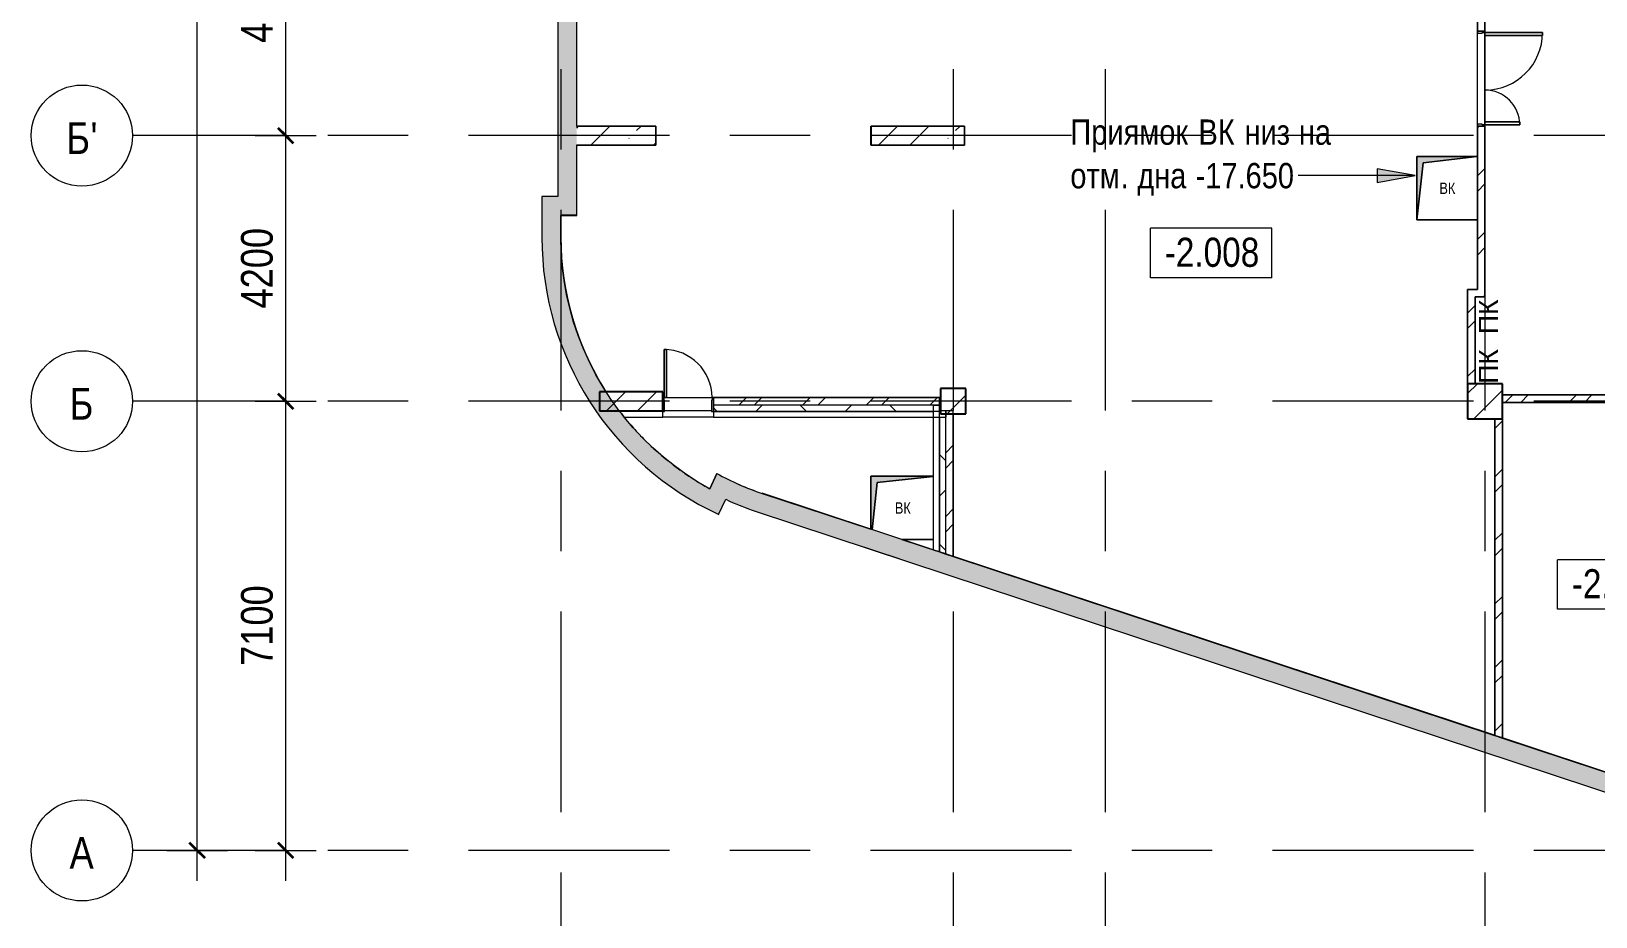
# Model space of a CAD drawing. Header units: millimetres. Extents: x 48966 to 155647, y -43515 to 30475.
# Drawn here: x 48966 to 73681, y -32432 to -18433 of the extents above; entities that cross this region are included whole.
import ezdxf

# ---------------------------------------------------------------- set-up
doc = ezdxf.new("R2010")
doc.units = ezdxf.units.MM
doc.linetypes.add('Осевые', pattern=[6350, 1270, -952.5, 3175, -952.5])
for name, color, linetype, lineweight in [('Двери', 7, 'Continuous', 9), ('Каркас_Импост', 7, 'Continuous', 9), ('Колонны', 7, 'Continuous', 9), ('Колонны-1', 7, 'Continuous', 25), ('Марки помещений', 7, 'Continuous', 9), ('Обобщенные модели', 7, 'Continuous', 9), ('Общие ребра', 7, 'Continuous', 9), ('Оси', 7, 'Continuous', 9), ('Оси-1', 7, 'Continuous', 18), ('Оси-2', 7, 'Осевые', 9), ('Панель', 7, 'Continuous', 9), ('Перекрытия', 7, 'Continuous', 9), ('Размеры', 7, 'Continuous', 9), ('Размеры-200', 7, 'Continuous', 9), ('Стены', 7, 'Continuous', 9), ('Стены-1', 7, 'Continuous', 18), ('Текстовые примечания', 7, 'Continuous', 9), ('Типовые аннотации', 7, 'Continuous', 9), ('Фундамент несущей конструкции', 7, 'Continuous', 9), ('Штриховка разреза-2', 7, 'Continuous', 9), ('Элементы узлов', 7, 'Continuous', 9), ('Элементы узлов-1', 7, 'Continuous', 5)]:
    doc.layers.add(name, color=color, linetype=linetype, lineweight=lineweight)
doc.layers.add('Обобщенные модели-1', color=7, linetype='Continuous', lineweight=9, true_color=0xffbc79)
doc.styles.add('Arial', font='Arial.ttf', dxfattribs={"width": 0.8, "height": 180})
doc.styles.add('Arial Narrow', font='Arial Narrow.ttf', dxfattribs={"height": 500})
doc.styles.add('Arial Narrow_1', font='Arial Narrow.ttf', dxfattribs={"height": 400})
doc.styles.add('Arial Narrow_2', font='Arial Narrow.ttf', dxfattribs={"height": 460})
doc.styles.add('Arial_2', font='Arial.ttf', dxfattribs={"height": 300})
doc.dimstyles.new('Диагональ_-_2_5_мм_Arial_narrow', dxfattribs={"dimscale": 304.8, "dimtxt": 511.715487, "dimasz": 0.787402, "dimexe": 1.574803, "dimexo": 0.0625, "dimgap": 0.19685, "dimtad": 1, "dimdec": 0, "dimzin": 0, "dimdsep": 46, "dimtxsty": 'Arial Narrow', "dimblk1": 'OBLIQUE', "dimblk2": 'OBLIQUE', "dimsah": 1, "dimcen": 0.09, "dimdle": 1.574803, "dimazin": 0, "dimtfac": 1, "dimtdec": 4, "dimtix": 1, "dimtmove": 0, "dimatfit": 3, "dimfxl": 1.574803, "dimfxlon": 1, "dimtvp": 1, "dimtolj": 1, "dimtzin": 0, "dimarcsym": 2})
doc.dimstyles.new('Диагональ_-_2_5_мм_Arial_narrow_1', dxfattribs={"dimscale": 304.8, "dimtxt": 511.715487, "dimasz": 0.787402, "dimexe": 1.574803, "dimexo": 0.0625, "dimgap": 0.19685, "dimtad": 1, "dimdec": 0, "dimzin": 0, "dimdsep": 46, "dimtxsty": 'Arial Narrow', "dimblk1": 'OBLIQUE', "dimblk2": 'OBLIQUE', "dimsah": 1, "dimcen": 0.09, "dimdle": 1.574803, "dimazin": 0, "dimtfac": 1, "dimtdec": 4, "dimtix": 1, "dimtmove": 1, "dimatfit": 3, "dimfxl": 1.574803, "dimfxlon": 1, "dimtvp": 1, "dimtolj": 1, "dimtzin": 0, "dimarcsym": 2})
pattern_1 = [(45, (0, 0), (-493.914, 493.914), []), (45, (493.9, 0), (-493.914, 493.914), [873.125, -174.625, 6.706, -167.919])]
pattern_2 = [(45, (0, 0), (-502.8943, 502.8943), []), (45, (0, 762), (-502.8943, 502.8943), [])]
pattern_3 = [(45, (0, 0), (-707.107, 707.107), []), (135, (0, 0), (-707.107, -707.107), [])]

# ---------------------------------------------------------------- blocks, each defined once
blk = doc.blocks.new('Фундаментная плита - Фундаментная плита-408415-План -2-го этажа на отм_ -16_650')
at = {"layer": 'Фундамент несущей конструкции'}
for p, q in [((70857, -20413), (71807, -20413)), ((70857, -21413), (70857, -20413)), ((70857, -20413), (71807, -20413)), ((70857, -21413), (70857, -20413)), ((61932, -26524), (62669, -26768))]:
    blk.add_line(p, q, dxfattribs=at)
blk = doc.blocks.new('Колона монолитная - Колона монолитная-460460-План -2-го этажа на отм_ -16_650')
at = {"layer": 'Колонны'}
h = blk.add_hatch(dxfattribs=at)
h.set_pattern_fill('FP_1', color=256, style=0, pattern_type=2)
h.set_pattern_definition(pattern_1)
h.paths.add_polyline_path([(63332, -24483), (63732, -24483), (63732, -24083), (63332, -24083)], flags=0)
at = {"layer": 'Колонны-1'}
for p, q in [((63732, -24083), (63332, -24083)), ((63332, -24083), (63332, -24483)), ((63732, -24483), (63732, -24083)), ((63332, -24483), (63732, -24483))]:
    blk.add_line(p, q, dxfattribs=at)
blk = doc.blocks.new('Колона монолитная1 - Колона монолитная-460472-План -2-го этажа на отм_ -16_650')
at = {"layer": 'Колонны'}
h = blk.add_hatch(dxfattribs=at)
h.set_pattern_fill('FP_1', color=256, style=0, pattern_type=2)
h.set_pattern_definition(pattern_1)
h.paths.add_polyline_path([(72207, -24558), (72207, -24008), (71657, -24008), (71657, -24558)], flags=0)
at = {"layer": 'Колонны-1'}
for p, q in [((72207, -24008), (71657, -24008)), ((71657, -24008), (71657, -24558)), ((72207, -24558), (72207, -24008)), ((71657, -24558), (72207, -24558))]:
    blk.add_line(p, q, dxfattribs=at)
blk = doc.blocks.new('Колона монолитная37 - Колона монолитная-460918-План -2-го этажа на отм_ -16_650')
at = {"layer": 'Колонны'}
h = blk.add_hatch(dxfattribs=at)
h.set_pattern_fill('FP_1', color=256, style=0, pattern_type=2)
h.set_pattern_definition(pattern_1)
h.paths.add_polyline_path([(58942, -24433), (58942, -24133), (57942, -24133), (57942, -24433), (58343, -24433)], flags=0)
at = {"layer": 'Колонны-1'}
for p, q in [((58942, -24133), (57942, -24133)), ((57942, -24133), (57942, -24433)), ((58942, -24433), (58942, -24133)), ((57942, -24433), (58942, -24433))]:
    blk.add_line(p, q, dxfattribs=at)
blk = doc.blocks.new('Стена монолитная - Стена монолитная-463893-План -2-го этажа на отм_ -16_650')
at = {"layer": 'Штриховка разреза-2'}
h = blk.add_hatch(dxfattribs=at)
h.set_pattern_fill('FP_1', color=256, style=0, pattern_type=2)
h.set_pattern_definition(pattern_1)
h.paths.add_polyline_path([(150600, -31683), (149464, -28563), (149198, -28563), (139688, -2433), (139941, -2341), (136417, 7342), (136164, 7250), (133890, 13496), (133761, 13880), (133620, 14260), (133469, 14636), (133308, 15008), (133136, 15375), (132955, 15737), (132763, 16094), (132561, 16445), (132349, 16791), (132128, 17130), (131898, 17463), (131658, 17790), (131409, 18109), (131152, 18422), (131331, 18601), (131027, 18974), (130714, 19339), (130392, 19695), (130060, 20042), (129718, 20381), (129368, 20710), (129010, 21030), (128643, 21341), (128268, 21641), (127872, 21941), (127495, 22212), (127097, 22482), (126692, 22741), (126280, 22989), (125863, 23226), (125438, 23452), (125009, 23667), (124573, 23871), (124132, 24062), (123687, 24242), (120934, 25332), (120559, 25419), (120508, 25147), (120076, 25222), (119643, 25287), (119208, 25342), (118772, 25387), (118335, 25422), (117898, 25447), (117460, 25462), (117022, 25467), (109837, 25467), (109837, 25717), (100342, 25717), (100342, 25467), (61832, 25467), (61593, 25461), (61356, 25442), (61120, 25411), (60883, 25367), (60654, 25312), (60426, 25244), (60201, 25165), (59981, 25074), (59766, 24971), (59557, 24858), (59354, 24733), (59157, 24598), (58968, 24453), (58787, 24298), (58614, 24134), (58450, 23962), (58296, 23781), (58151, 23592), (58016, 23395), (57891, 23192), (57778, 22983), (57675, 22768), (57584, 22548), (57497, 22297), (57437, 22095), (57381, 21863), (57338, 21629), (57307, 21393), (57288, 21155), (57282, 20917), (57282, 20357), (57032, 20357), (57032, 15267), (57282, 15267), (57282, 13317), (57132, 13317), (57132, 5867), (57032, 5867), (57032, 2617), (57242, 2617), (57242, -43), (57032, -43), (57032, -2533), (57282, -2533), (57282, -21043), (57032, -21043), (57032, -21693), (57038, -21931), (57055, -22169), (57085, -22406), (57126, -22641), (57178, -22873), (57242, -23103), (57317, -23329), (57404, -23551), (57501, -23769), (57608, -23982), (57727, -24189), (57855, -24390), (57993, -24584), (58140, -24772), (58297, -24952), (58462, -25124), (58635, -25287), (58817, -25442), (59005, -25588), (59201, -25724), (59403, -25850), (59612, -25967), (59825, -26073), (59937, -25832), (60094, -25902), (60254, -25966), (60439, -26030), (74496, -30679), (74908, -30809), (75323, -30927), (75742, -31032), (76163, -31126), (76587, -31207), (77013, -31276), (77441, -31333), (77870, -31377), (77877, -31303), (78352, -31335), (78347, -31413), (78661, -31429), (78953, -31435), (79257, -31433), (91782, -31433), (91782, -31683), (108582, -31683), (108582, -31433), (142682, -31433), (142682, -31583), (144482, -31583), (144482, -31683)], flags=0)
h.paths.add_polyline_path([(150172, -31383), (143082, -31383), (143082, -31133), (108282, -31133), (108282, -31383), (92082, -31383), (92082, -31133), (79253, -31133), (78960, -31135), (78666, -31129), (78671, -31055), (77604, -30984), (77598, -31049), (77256, -31007), (76915, -30958), (76572, -30900), (76170, -30821), (75771, -30731), (75374, -30630), (74981, -30518), (74591, -30395), (60511, -25738), (60327, -25672), (60146, -25598), (59969, -25514), (59797, -25423), (59684, -25665), (59492, -25554), (59306, -25433), (59126, -25304), (58953, -25165), (58786, -25019), (58627, -24864), (58476, -24702), (58293, -24483), (58254, -24433), (58122, -24249), (57999, -24059), (57885, -23863), (57782, -23662), (57689, -23456), (57606, -23245), (57534, -23031), (57472, -22813), (57422, -22592), (57382, -22369), (57354, -22145), (57337, -21919), (57332, -21612), (57332, -21343), (57582, -21343), (57582, -2233), (57332, -2233), (57332, -343), (57542, -343), (57542, 2917), (57332, 2917), (57332, 13017), (57582, 13017), (57582, 15567), (57332, 15567), (57332, 20057), (57582, 20057), (57582, 20917), (57588, 21147), (57607, 21377), (57638, 21605), (57681, 21831), (57737, 22054), (57804, 22274), (57883, 22490), (57974, 22702), (58077, 22908), (58190, 23108), (58314, 23302), (58448, 23489), (58592, 23669), (58746, 23840), (58909, 24003), (59080, 24156), (59260, 24301), (59447, 24435), (59641, 24559), (59841, 24672), (60047, 24774), (60259, 24865), (60475, 24945), (60695, 25012), (60918, 25068), (61144, 25111), (61372, 25142), (61602, 25161), (61832, 25167), (100642, 25167), (100642, 25417), (109537, 25417), (109537, 25167), (117027, 25167), (117429, 25163), (117830, 25150), (118231, 25129), (118752, 25089), (118852, 25079), (119297, 25030), (119468, 25010), (119776, 24967), (120083, 24920), (120472, 24852), (123521, 23985), (123942, 23816), (124376, 23630), (124772, 23448), (125179, 23248), (125581, 23038), (125978, 22818), (126369, 22587), (126754, 22347), (127133, 22097), (127505, 21837), (127870, 21568), (128229, 21290), (128580, 21003), (128955, 20679), (129260, 20402), (129589, 20089), (129967, 19707), (130024, 19647), (130334, 19313), (130636, 18972), (130928, 18623), (130720, 18462), (131013, 18079), (131297, 17688), (131570, 17291), (131835, 16887), (132089, 16477), (132333, 16061), (132572, 15629), (132791, 15211), (133005, 14778), (133208, 14341), (133400, 13898), (133581, 13451), (133752, 12999), (135984, 6866), (136237, 6958), (139557, -2162), (139351, -2237), (145045, -17883), (145067, -17883), (145067, -17943), (149042, -28863), (149254, -28863), (150061, -31080)], flags=0)
at = {"layer": 'Стены'}
for p, q in [((63312, -26664), (63212, -26631)), ((63412, -26697), (63312, -26664)), ((63532, -26737), (63412, -26697)), ((72207, -29606), (72087, -29567))]:
    blk.add_line(p, q, dxfattribs=at)
at = {"layer": 'Стены', "flags": 128}
blk.add_lwpolyline([(58332, -24533), (58293, -24483), (58254, -24433)], dxfattribs=at)
at = {"layer": 'Стены-1'}
for p, q in [((57582, -19933), (57582, -2233)), ((57282, -2533), (57282, -21043)), ((57582, -21343), (57582, -20233)), ((57282, -21043), (57032, -21043)), ((57032, -21043), (57032, -21693)), ((57332, -21693), (57332, -21343)), ((57332, -21343), (57582, -21343)), ((59797, -25423), (59684, -25665)), ((59825, -26073), (59937, -25832)), ((63212, -26631), (60511, -25738)), ((60417, -26023), (74496, -30679)), ((72087, -29567), (63532, -26737)), ((74591, -30395), (72207, -29606))]:
    blk.add_line(p, q, dxfattribs=at)
at = {"layer": 'Стены-1', "flags": 128}
for points in [[(58254, -24433), (58122, -24249), (57999, -24059), (57885, -23863), (57782, -23662), (57689, -23456), (57606, -23245), (57534, -23031), (57472, -22813), (57422, -22592), (57382, -22369), (57354, -22145), (57337, -21919), (57332, -21693)], [(59684, -25665), (59492, -25554), (59306, -25433), (59126, -25304), (58953, -25165), (58786, -25019), (58627, -24864), (58476, -24702), (58332, -24533)]]:
    blk.add_lwpolyline(points, dxfattribs=at)
at = {"layer": 'Стены-1'}
for centre, radius, start, end in [((61862, -21693), 4830, 180, 245.0627), ((61785, -21886), 4058, 240.6568, 251.6993), ((61785, -21886), 4358, 244.9086, 251.6993)]:
    blk.add_arc(centre, radius, start, end, dxfattribs=at)
blk = doc.blocks.new('Стена внутренняя - Стена внутренняя-464039-План -2-го этажа на отм_ -16_650')
at = {"layer": 'Штриховка разреза-2'}
h = blk.add_hatch(dxfattribs=at)
h.set_pattern_fill('FP_1', color=256, style=0, pattern_type=2)
h.set_pattern_definition(pattern_1)
h.paths.add_polyline_path([(58832, -20233), (58832, -19933), (57582, -19933), (57582, -20233)], flags=0)
at = {"layer": 'Стены-1'}
for p, q in [((58832, -19933), (57582, -19933)), ((58832, -20233), (58832, -19933)), ((57582, -20233), (58832, -20233))]:
    blk.add_line(p, q, dxfattribs=at)
blk = doc.blocks.new('Стена внутренняя2 - Стена внутренняя-466366-План -2-го этажа на отм_ -16_650')
at = {"layer": 'Штриховка разреза-2'}
h = blk.add_hatch(dxfattribs=at)
h.set_pattern_fill('FP_25', color=256, style=0, pattern_type=2)
h.set_pattern_definition([(45, (-1875, 0), (-493.914, 493.914), []), (45, (-1381.1, 0), (-493.914, 493.914), [873.125, -174.625, 6.706, -167.919])])
h.paths.add_polyline_path([(61832, -20233), (61832, -19933), (60357, -19933), (60357, -20233)], flags=0)
at = {"layer": 'Стены-1'}
for p, q in [((61832, -19933), (60357, -19933)), ((60357, -19933), (60357, -20233)), ((61832, -20233), (61832, -19933)), ((60357, -20233), (61832, -20233))]:
    blk.add_line(p, q, dxfattribs=at)
blk = doc.blocks.new('Дверь - Полуторная_001 - ДВ3_20-15-6256084-План -2-го этажа на отм_ -16_650')
at = {"layer": 'Двери'}
for p, q in [((-684, 969), (-729, 969)), ((-729, 969), (-729, 60)), ((-684, 60), (-684, 969)), ((684, 60), (684, 609)), ((684, 609), (729, 609)), ((729, 609), (729, 60)), ((-729, 60), (-684, 60)), ((729, 60), (684, 60))]:
    blk.add_line(p, q, dxfattribs=at)
for centre, radius, start, end in [((-729, 60), 909, 360, 90), ((729, 60), 549, 90, 180)]:
    blk.add_arc(centre, radius, start, end, dxfattribs=at)
at = {"layer": 'Каркас_Импост'}
for p, q in [((-730, 60), (-750, 60)), ((-750, 60), (-750, -60)), ((-730, 15), (-730, 60)), ((-720, 15), (-730, 15)), ((-720, -60), (-720, 15)), ((730, 15), (720, 15)), ((720, 15), (720, -60)), ((750, 60), (730, 60)), ((730, 60), (730, 15)), ((750, -60), (750, 60)), ((-750, -60), (-720, -60)), ((720, -60), (750, -60))]:
    blk.add_line(p, q, dxfattribs=at)
at = {"layer": 'Панель'}
for p, q in [((-729, 969), (-684, 969)), ((-729, 60), (-729, 969)), ((-684, 969), (-684, 60)), ((684, 609), (684, 60)), ((729, 609), (684, 609)), ((729, 60), (729, 609)), ((-684, 60), (-729, 60)), ((684, 60), (729, 60))]:
    blk.add_line(p, q, dxfattribs=at)
blk = doc.blocks.new('Дверь - Однопольная - ДВ2_20х8-6240665-План -2-го этажа на отм_ -16_650')
at = {"layer": 'Двери'}
for p, q in [((-339, 868), (-379, 868)), ((-379, 868), (-379, 110)), ((-339, 110), (-339, 868)), ((-379, 110), (-339, 110))]:
    blk.add_line(p, q, dxfattribs=at)
blk.add_arc((-379, 110), 758, 360, 90, dxfattribs=at)
at = {"layer": 'Каркас_Импост'}
for p, q in [((-380, 110), (-400, 110)), ((-400, 110), (-400, -110)), ((-380, 70), (-380, 110)), ((-370, 70), (-380, 70)), ((-370, -110), (-370, 70)), ((380, 70), (370, 70)), ((370, 70), (370, -110)), ((400, 110), (380, 110)), ((380, 110), (380, 70)), ((400, -110), (400, 110)), ((-400, -110), (-370, -110)), ((370, -110), (400, -110))]:
    blk.add_line(p, q, dxfattribs=at)
at = {"layer": 'Панель'}
for p, q in [((-379, 868), (-339, 868)), ((-379, 110), (-379, 868)), ((-339, 868), (-339, 110)), ((-339, 110), (-379, 110))]:
    blk.add_line(p, q, dxfattribs=at)
blk = doc.blocks.new('170_ОтверстиеПрямоугольноеВертикальное - 170_ОтверстиеПрямоугольноеВертикальное-5689106-План -2-го этажа на отм_ -16_650')
at = {"layer": 'Обобщенные модели'}
for p, q in [((-500, -339), (-500, 500)), ((-500, 500), (480, 500)), ((480, -500), (-14, -500))]:
    blk.add_line(p, q, dxfattribs=at)
blk = doc.blocks.new('170_ОтверстиеПрямоугольноеВертикальное - 170_ОтверстиеПрямоугольноеВертикальное-5689114-План -2-го этажа на отм_ -16_650')
at = {"layer": 'Обобщенные модели'}
for p, q in [((-478, -501), (-478, 501)), ((-478, 501), (473, 501)), ((478, 501), (478, -501)), ((473, -501), (-478, -501))]:
    blk.add_line(p, q, dxfattribs=at)
blk = doc.blocks.new('Фундаментная плита1 - Фундаментная плита-5964020-План -2-го этажа на отм_ -16_650')
at = {"layer": 'Фундамент несущей конструкции'}
for p, q in [((70857, -20413), (71807, -20413)), ((70857, -21413), (70857, -20413)), ((70857, -20413), (71807, -20413)), ((70857, -21413), (70857, -20413)), ((61932, -26524), (62669, -26768))]:
    blk.add_line(p, q, dxfattribs=at)
blk = doc.blocks.new('Ось сетки - По умолчанию 2-349628-План -2-го этажа на отм_ -16_650')
at = {"layer": 'Оси-1'}
blk.add_circle((0, 0), 4, dxfattribs=at)
blk = doc.blocks.new('DIMBLOCK17-План -2-го этажа на отм_ -16_650')
at = {"layer": 'Размеры-200', "lineweight": 35, "transparency": 16777216}
for points in [[(51585, 25417), (51465, 25537), (51705, 25297)], [(51585, -31383), (51465, -31263), (51705, -31503)]]:
    blk.add_hatch(color=256, dxfattribs=at).paths.add_polyline_path(points, flags=0)
at = {"layer": 'Размеры-200', "transparency": 16777216}
for p, q in [((51585, -31863), (51585, 25897)), ((51105, 25417), (52065, 25417)), ((51585, 25417), (51105, 25417)), ((51585, -1483), (51585, -3467)), ((51585, -3467), (51585, -2983)), ((51105, -31383), (52065, -31383)), ((51585, -31383), (51105, -31383))]:
    blk.add_line(p, q, dxfattribs=at)
at = {"layer": 'Размеры-200', "lineweight": 35, "transparency": 16777216}
for p, q in [((51585, 25417), (51465, 25537)), ((51465, 25537), (51705, 25297)), ((51705, 25297), (51585, 25417)), ((51585, -31383), (51465, -31263)), ((51465, -31263), (51705, -31503)), ((51705, -31503), (51585, -31383))]:
    blk.add_line(p, q, dxfattribs=at)
at = {"layer": 'Размеры-200', "color": 0, "transparency": 16777216, "insert": (50879, -3067), "char_height": 500, "width": 1900.66, "attachment_point": 1, "rotation": 90, "line_spacing_factor": 0.974696, "style": 'Arial Narrow'}
blk.add_mtext('56800', dxfattribs=at)
blk = doc.blocks.new('_Oblique')
at = {"color": 0, "linetype": 'ByBlock', "lineweight": -2}
blk.add_line((-0.5, -0.5), (0.5, 0.5), dxfattribs=at)
blk = doc.blocks.new('DIMBLOCK18-План -2-го этажа на отм_ -16_650')
at = {"layer": 'Размеры-200', "lineweight": 35, "transparency": 16777216}
for points in [[(52985, -24283), (52865, -24163), (53105, -24403)], [(52985, -31383), (52865, -31263), (53105, -31503)]]:
    blk.add_hatch(color=256, dxfattribs=at).paths.add_polyline_path(points, flags=0)
for p, q in [((52985, -24283), (52865, -24163)), ((52865, -24163), (53105, -24403)), ((53105, -24403), (52985, -24283)), ((52985, -31383), (52865, -31263)), ((52865, -31263), (53105, -31503)), ((53105, -31503), (52985, -31383))]:
    blk.add_line(p, q, dxfattribs=at)
at = {"layer": 'Размеры-200', "transparency": 16777216}
for p, q in [((52505, -24283), (53465, -24283)), ((52985, -24283), (52505, -24283)), ((52985, -31863), (52985, -24283)), ((52505, -31383), (53465, -31383)), ((52985, -31383), (52505, -31383))]:
    blk.add_line(p, q, dxfattribs=at)
at = {"layer": 'Размеры-200', "color": 0, "transparency": 16777216, "insert": (52279, -28466), "char_height": 500, "width": 1520.53, "attachment_point": 1, "rotation": 90, "line_spacing_factor": 0.974696, "style": 'Arial Narrow'}
blk.add_mtext('7100', dxfattribs=at)
blk = doc.blocks.new('DIMBLOCK19-План -2-го этажа на отм_ -16_650')
at = {"layer": 'Размеры-200', "lineweight": 35, "transparency": 16777216}
for points in [[(52985, -20083), (52865, -19963), (53105, -20203)], [(52985, -24283), (52865, -24163), (53105, -24403)]]:
    blk.add_hatch(color=256, dxfattribs=at).paths.add_polyline_path(points, flags=0)
for p, q in [((52985, -20083), (52865, -19963)), ((52865, -19963), (53105, -20203)), ((53105, -20203), (52985, -20083)), ((52985, -24283), (52865, -24163)), ((52865, -24163), (53105, -24403)), ((53105, -24403), (52985, -24283))]:
    blk.add_line(p, q, dxfattribs=at)
at = {"layer": 'Размеры-200', "transparency": 16777216}
for p, q in [((52505, -20083), (53465, -20083)), ((52985, -20083), (52505, -20083)), ((52985, -24283), (52985, -20083)), ((52505, -24283), (53465, -24283)), ((52985, -24283), (52505, -24283))]:
    blk.add_line(p, q, dxfattribs=at)
at = {"layer": 'Размеры-200', "color": 0, "transparency": 16777216, "insert": (52279, -22816), "char_height": 500, "width": 1520.53, "attachment_point": 1, "rotation": 90, "line_spacing_factor": 0.974696, "style": 'Arial Narrow'}
blk.add_mtext('4200', dxfattribs=at)
blk = doc.blocks.new('DIMBLOCK20-План -2-го этажа на отм_ -16_650')
at = {"layer": 'Размеры-200', "lineweight": 35, "transparency": 16777216}
for points in [[(52985, -15883), (52865, -15763), (53105, -16003)], [(52985, -20083), (52865, -19963), (53105, -20203)]]:
    blk.add_hatch(color=256, dxfattribs=at).paths.add_polyline_path(points, flags=0)
for p, q in [((52985, -15883), (52865, -15763)), ((52865, -15763), (53105, -16003)), ((53105, -16003), (52985, -15883)), ((52985, -20083), (52865, -19963)), ((52865, -19963), (53105, -20203)), ((53105, -20203), (52985, -20083))]:
    blk.add_line(p, q, dxfattribs=at)
at = {"layer": 'Размеры-200', "transparency": 16777216}
for p, q in [((52505, -15883), (53465, -15883)), ((52985, -15883), (52505, -15883)), ((52985, -20083), (52985, -15883)), ((52505, -20083), (53465, -20083)), ((52985, -20083), (52505, -20083))]:
    blk.add_line(p, q, dxfattribs=at)
at = {"layer": 'Размеры-200', "color": 0, "transparency": 16777216, "insert": (52279, -18616), "char_height": 500, "width": 1520.53, "attachment_point": 1, "rotation": 90, "line_spacing_factor": 0.974696, "style": 'Arial Narrow'}
blk.add_mtext('4200', dxfattribs=at)
blk = doc.blocks.new('Марка помещения_Р - Марка помещения-4575829-План -2-го этажа на отм_ -16_650')
at = {"layer": 'Марки помещений'}
for p, q in [((-4.79375, -1.95625), (-4.79375, 1.95625)), ((4.79375, 1.95625), (-4.79375, 1.95625)), ((4.79375, -1.95625), (4.79375, 1.95625)), ((4.79375, -1.95625), (-4.79375, -1.95625))]:
    blk.add_line(p, q, dxfattribs=at)

msp = doc.modelspace()

# ---------------------------------------------------------------- hatches: boundary and pattern name
at = {"layer": 'Текстовые примечания'}
msp.add_hatch(color=256, dxfattribs=at).paths.add_polyline_path([(70828.6, -20715.6), (70228.6, -20609.8), (70228.6, -20821.4)], flags=0)
at = {"layer": 'Штриховка разреза-2'}
h = msp.add_hatch(dxfattribs=at)
h.set_pattern_fill('FP_54', color=256, style=0, pattern_type=2)
h.set_pattern_definition(pattern_2)
h.paths.add_polyline_path([(71811.6, -22512.9), (71931.6, -22512.9), (71931.6, -19932.9), (71811.6, -19932.9), (71811.6, -22507.9)], flags=0)
h.paths.add_polyline_path([(71811.6, -18432.9), (71931.6, -18432.9), (71931.6, -16157.9), (71811.6, -16157.9)], flags=0)
h = msp.add_hatch(dxfattribs=at)
h.set_pattern_fill('FP_54', color=256, style=0, pattern_type=2)
h.set_pattern_definition(pattern_2)
h.paths.add_polyline_path([(71776.6, -22632.9), (71931.6, -22632.9), (71931.6, -22512.9), (71656.6, -22512.9), (71656.6, -22632.9)], flags=0)
h = msp.add_hatch(dxfattribs=at)
h.set_pattern_fill('FP_54', color=256, style=0, pattern_type=2)
h.set_pattern_definition(pattern_2)
h.paths.add_polyline_path([(71776.6, -24007.9), (71776.6, -22632.9), (71656.6, -22632.9), (71656.6, -24007.9)], flags=0)
h = msp.add_hatch(dxfattribs=at)
h.set_pattern_fill('FP_54', color=256, style=0, pattern_type=2)
h.set_pattern_definition(pattern_2)
h.paths.add_polyline_path([(77681.6, -24302.9), (77681.6, -24182.9), (75801.6, -24182.9), (75801.6, -24302.9), (76967.9, -24302.9)], flags=0)
h.paths.add_polyline_path([(74801.6, -24302.9), (74801.6, -24182.9), (72206.6, -24182.9), (72206.6, -24302.9), (73581.6, -24302.9)], flags=0)
h = msp.add_hatch(dxfattribs=at)
h.set_pattern_fill('FP_54', color=256, style=0, pattern_type=2)
h.set_pattern_definition(pattern_2)
h.paths.add_polyline_path([(63211.6, -24342.9), (63311.6, -24342.9), (63311.6, -24222.9), (59741.6, -24222.9), (59741.6, -24342.9), (61729.6, -24342.9)], flags=0)
h = msp.add_hatch(dxfattribs=at)
h.set_pattern_fill('FP_55', color=256, style=0, pattern_type=2)
h.set_pattern_definition(pattern_3)
h.paths.add_polyline_path([(63211.6, -24442.9), (63211.6, -24342.9), (59741.6, -24342.9), (59741.6, -24442.9), (61729.6, -24442.9)], flags=0)
h = msp.add_hatch(dxfattribs=at)
h.set_pattern_fill('FP_54', color=256, style=0, pattern_type=2)
h.set_pattern_definition(pattern_2)
h.paths.add_polyline_path([(63531.6, -26737.1), (63531.6, -24432.9), (63411.6, -24432.9), (63411.6, -26697.4)], flags=0)
h = msp.add_hatch(dxfattribs=at)
h.set_pattern_fill('FP_55', color=256, style=0, pattern_type=2)
h.set_pattern_definition(pattern_3)
h.paths.add_polyline_path([(63411.6, -26697.4), (63411.6, -24532.9), (63311.6, -24532.9), (63311.6, -26664.4)], flags=0)
h = msp.add_hatch(dxfattribs=at)
h.set_pattern_fill('FP_54', color=256, style=0, pattern_type=2)
h.set_pattern_definition(pattern_2)
h.paths.add_polyline_path([(72206.6, -29606.2), (72206.6, -24557.9), (72086.6, -24557.9), (72086.6, -29566.5)], flags=0)
at = {"layer": 'Элементы узлов-1'}
for points in [[(70856.6, -21413.9), (70954.4, -20510.7), (71806.6, -20412.9), (70856.6, -20412.9), (70856.6, -20980.6)], [(62249, -26312.9), (62331.7, -25567.9), (63211.6, -25467.9), (62231.7, -25467.9), (62231.7, -26307.2)]]:
    msp.add_hatch(color=256, dxfattribs=at).paths.add_polyline_path(points, flags=0)

# ---------------------------------------------------------------- linework, layer by layer
at = {"layer": 'Обобщенные модели-1'}
for p, q in [((71806.6, -20412.9), (70856.6, -20412.9)), ((70856.6, -20412.9), (70856.6, -21412.9)), ((71811.6, -21412.9), (71811.6, -20412.9))]:
    msp.add_line(p, q, dxfattribs=at)
at = {"layer": 'Общие ребра'}
for p, q in [((71811.6, -16157.9), (71811.6, -18432.9)), ((71811.6, -18432.9), (71811.6, -16157.9)), ((71931.6, -18432.9), (71931.6, -16159.9)), ((71811.6, -19932.9), (71811.6, -22507.9)), ((71811.6, -22507.9), (71811.6, -19932.9)), ((71931.6, -22512.9), (71931.6, -19932.9)), ((74801.6, -24182.9), (72208.6, -24182.9)), ((63311.6, -24222.9), (59741.6, -24222.9)), ((63211.6, -24342.9), (59741.6, -24342.9)), ((59741.6, -24442.9), (63211.6, -24442.9)), ((63311.6, -24442.9), (59741.6, -24442.9)), ((63311.6, -24342.9), (63211.6, -24342.9)), ((63211.6, -24342.9), (63311.6, -24342.9)), ((63211.6, -24342.9), (63211.6, -24442.9)), ((63411.6, -24532.9), (63411.6, -24432.9)), ((63411.6, -24432.9), (63411.6, -24532.9)), ((72206.6, -24302.9), (74801.6, -24302.9)), ((63311.6, -24532.9), (63411.6, -24532.9)), ((63411.6, -26697.4), (63411.6, -24532.9))]:
    msp.add_line(p, q, dxfattribs=at)
at = {"layer": 'Оси-2'}
for p, q in [((57331.6, 25417.1), (57331.6, -41737.8)), ((63531.6, 25417.1), (63531.6, -41737.8)), ((65931.6, 25417.1), (65931.6, -41737.8)), ((71931.6, 25417.1), (71931.6, -41737.8)), ((150171.6, -20082.9), (50565.6, -20082.9)), ((150171.6, -24282.9), (50565.6, -24282.9)), ((150171.6, -31382.9), (50565.6, -31382.9))]:
    msp.add_line(p, q, dxfattribs=at)
at = {"layer": 'Перекрытия'}
for p, q in [((57581.6, -16032.9), (57581.6, -19932.9)), ((71811.6, -18432.9), (71811.6, -16157.9)), ((71931.6, -16157.9), (71931.6, -22632.9)), ((71931.6, -18432.9), (71811.6, -18432.9)), ((71931.6, -19932.9), (71931.6, -18432.9)), ((57581.6, -19932.9), (58831.6, -19932.9)), ((58831.6, -19932.9), (58831.6, -20232.9)), ((62231.6, -20232.9), (62231.6, -19932.9)), ((62231.6, -19932.9), (63706.6, -19932.9)), ((63706.6, -19932.9), (63706.6, -20232.9)), ((71811.6, -20412.9), (71811.6, -19932.9)), ((71811.6, -19932.9), (71931.6, -19932.9)), ((58831.6, -20232.9), (57581.6, -20232.9)), ((57581.6, -20232.9), (57581.6, -21342.9)), ((63706.6, -20232.9), (62231.6, -20232.9)), ((70856.6, -21413.9), (70856.6, -20412.9)), ((70856.6, -20412.9), (71806.6, -20412.9)), ((57581.6, -21342.9), (57331.6, -21342.9)), ((57331.6, -21342.9), (57331.6, -21692.9)), ((71806.6, -21413.9), (70856.6, -21413.9)), ((71811.6, -22512.9), (71811.6, -21413.9)), ((71656.6, -24557.9), (71656.6, -22512.9)), ((71656.6, -22512.9), (71811.6, -22512.9)), ((71931.6, -22632.9), (71776.6, -22632.9)), ((71776.6, -22632.9), (71776.6, -24007.9)), ((58046.5, -24132.9), (58941.6, -24132.9)), ((58941.6, -24132.9), (58941.6, -24222.9)), ((63331.6, -24222.9), (63331.6, -24082.9)), ((63331.6, -24082.9), (63731.6, -24082.9)), ((63731.6, -24082.9), (63731.6, -24482.9)), ((71776.6, -24007.9), (72206.6, -24007.9)), ((72206.6, -24007.9), (72206.6, -24182.9)), ((72206.6, -24182.9), (77681.6, -24182.9)), ((58941.6, -24432.9), (58254.2, -24432.9)), ((58941.6, -24222.9), (63331.6, -24222.9)), ((59711.6, -24432.9), (58971.6, -24432.9)), ((63311.6, -24442.9), (63311.6, -24432.9)), ((74801.6, -24302.9), (72206.6, -24302.9)), ((72206.6, -24302.9), (72206.6, -29606.2)), ((63311.6, -26664.3), (63311.6, -24532.9)), ((63731.6, -24482.9), (63531.6, -24482.9)), ((63531.6, -24482.9), (63531.6, -26737.1)), ((72086.6, -24557.9), (71656.6, -24557.9)), ((72086.6, -29566.5), (72086.6, -24557.9)), ((59683.8, -25665), (59796.5, -25422.7)), ((60512.5, -25738.6), (62231.7, -26307.2)), ((62717.6, -26467.9), (63311.6, -26664.3)), ((63531.6, -26737.1), (72086.6, -29566.5)), ((72206.6, -29606.2), (74590.6, -30394.7))]:
    msp.add_line(p, q, dxfattribs=at)
for centre, radius, start, end in [((61861.6, -21692.9), 4530, 180, 182.91374), ((61861.6, -21692.9), 4530, 183.88384, 185.82754), ((61861.6, -21692.9), 4530, 186.99092, 188.74142), ((61861.6, -21692.9), 4530, 189.98703, 191.65539), ((61861.6, -21692.9), 4530, 192.94614, 194.56944), ((61861.6, -21692.9), 4530, 195.88845, 197.4836), ((61861.6, -21692.9), 4530, 198.8217, 200.39788), ((61861.6, -21692.9), 4530, 201.74952, 203.31229), ((61861.6, -21692.9), 4530, 204.67382, 206.22686), ((61861.6, -21692.9), 4530, 207.59571, 209.1416), ((61861.6, -21692.9), 4530, 210.51589, 212.05656), ((61861.6, -21692.9), 4530, 218.83517, 219.57057), ((61861.6, -21692.9), 4530, 220.88003, 222.49121), ((61861.6, -21692.9), 4530, 223.79694, 225.41707), ((61861.6, -21692.9), 4530, 226.7115, 228.35196), ((61861.6, -21692.9), 4530, 229.62433, 231.30362), ((61861.6, -21692.9), 4530, 232.53589, 234.29219), ((61861.6, -21692.9), 4530, 235.44647, 237.39145), ((61792.7, -21867.7), 4077.1, 240.6852, 251.69933), ((61861.6, -21692.9), 4530, 238.35629, 241.26551)]:
    msp.add_arc(centre, radius, start, end, dxfattribs=at)
at = {"layer": 'Стены'}
for p, q in [((71811.6, -18432.9), (71931.6, -18432.9)), ((71811.6, -19932.9), (71811.6, -18432.9)), ((71931.6, -19932.9), (71811.6, -19932.9)), ((58941.6, -24442.9), (58941.6, -24222.9)), ((58941.6, -24222.9), (59741.6, -24222.9)), ((58941.6, -24532.9), (58941.6, -24442.9)), ((59741.6, -24222.9), (59741.6, -24442.9)), ((59741.6, -24442.9), (59741.6, -24532.9)), ((59741.6, -24532.9), (58941.6, -24532.9)), ((63211.6, -26631.3), (63311.6, -26664.4)), ((63311.6, -26664.4), (63411.6, -26697.4)), ((63411.6, -26697.4), (63531.6, -26737.1)), ((72086.6, -29566.5), (72206.6, -29606.2))]:
    msp.add_line(p, q, dxfattribs=at)
msp.add_arc((61861.6, -21692.9), 4530, 217.21852, 218.8241, dxfattribs=at)
at = {"layer": 'Стены-1'}
for p, q in [((71806.6, -16159.9), (71806.6, -18432.9)), ((71806.6, -18432.9), (71811.6, -18432.9)), ((71811.6, -18432.9), (71931.6, -18432.9)), ((71811.6, -19932.9), (71806.6, -19932.9)), ((71806.6, -19932.9), (71806.6, -22507.9)), ((71931.6, -19932.9), (71811.6, -19932.9)), ((57331.6, -21344.9), (57331.6, -21692.9)), ((57333.6, -21692.9), (57333.6, -21344.9)), ((71811.6, -22512.9), (71656.6, -22512.9)), ((71656.6, -22512.9), (71656.6, -22632.9)), ((71656.6, -22632.9), (71656.6, -24007.9)), ((71776.6, -24007.9), (71776.6, -22632.9)), ((71776.6, -22632.9), (71931.6, -22632.9)), ((71811.6, -22507.9), (71811.6, -22512.9)), ((71931.6, -22632.9), (71931.6, -22512.9)), ((58044.9, -24132.9), (58047.3, -24132.9)), ((71656.6, -24007.9), (71776.6, -24007.9)), ((72208.6, -24182.9), (72206.6, -24182.9)), ((72206.6, -24182.9), (72206.6, -24302.9)), ((58941.6, -24432.9), (58254.2, -24432.9)), ((58941.6, -24532.9), (58941.6, -24432.9)), ((59741.6, -24222.9), (59741.6, -24442.9)), ((59741.6, -24442.9), (59741.6, -24532.9)), ((63211.6, -24442.9), (63211.6, -26631.3)), ((63311.6, -24342.9), (63311.6, -24222.9)), ((63311.6, -24442.9), (63311.6, -24342.9)), ((63311.6, -24432.9), (63311.6, -24442.9)), ((63531.6, -24432.9), (63311.6, -24432.9)), ((63311.6, -26664.4), (63311.6, -24442.9)), ((63531.6, -26737.1), (63531.6, -24432.9)), ((58332.4, -24532.9), (58941.6, -24532.9)), ((59741.6, -24532.9), (63311.6, -24532.9)), ((63311.6, -24532.9), (63311.6, -26664.4)), ((72086.6, -24557.9), (72086.6, -29566.5)), ((72206.6, -24557.9), (72086.6, -24557.9)), ((72206.6, -29606.2), (72206.6, -24557.9)), ((63531.6, -26735), (63531.6, -26737.1)), ((63531.6, -26737.1), (72081.6, -29564.9)), ((72081.6, -29562.8), (63536.6, -26736.7))]:
    msp.add_line(p, q, dxfattribs=at)
at = {"layer": 'Стены-1', "flags": 128}
msp.add_lwpolyline([(58046, -24130.9), (57925.1, -23930.5), (57814.8, -23724.1), (57715.3, -23512.3), (57626.8, -23295.7), (57549.6, -23074.7), (57484, -22850.1), (57430.1, -22622.4), (57388, -22392.2), (57357.8, -22160.1), (57339.7, -21926.8), (57333.6, -21692.9)], dxfattribs=at)
at = {"layer": 'Стены-1'}
msp.add_arc((61861.6, -21692.9), 4530, 180, 212.59052, dxfattribs=at)
at = {"layer": 'Текстовые примечания'}
for p, q in [((69625.2, -20715.6), (68979.1, -20715.6)), ((70828.6, -20715.6), (69625.2, -20715.6)), ((70828.6, -20715.6), (70228.6, -20609.8)), ((70228.6, -20609.8), (70228.6, -20821.4)), ((70228.6, -20821.4), (70828.6, -20715.6))]:
    msp.add_line(p, q, dxfattribs=at)
at = {"layer": 'Элементы узлов'}
for p, q in [((71806.6, -20412.9), (70856.6, -20412.9)), ((70856.6, -20412.9), (70856.6, -21413.9)), ((70954.4, -20510.7), (70856.6, -21413.9)), ((70856.6, -21413.9), (70954.4, -20510.7)), ((71806.6, -20413.5), (70954.4, -20510.7)), ((70954.4, -20510.7), (71806.6, -20413.5)), ((71811.6, -21413.9), (71811.6, -20412.9)), ((70856.6, -21413.9), (71806.6, -21413.9)), ((63211.6, -25467.9), (62231.7, -25467.9)), ((62231.7, -25467.9), (62231.7, -26307.2)), ((62331.7, -25567.9), (62249, -26312.9)), ((62249, -26312.9), (62331.7, -25567.9)), ((63211.6, -25470.1), (62331.7, -25567.9)), ((62331.7, -25567.9), (63211.6, -25470.1)), ((62717.5, -26467.9), (63211.6, -26467.9))]:
    msp.add_line(p, q, dxfattribs=at)

# ---------------------------------------------------------------- block references
at = {"layer": 'Двери', "rotation": 270}
msp.add_blockref('Дверь - Полуторная_001 - ДВ3_20-15-6256084-План -2-го этажа на отм_ -16_650', (71871.6, -19182.9), dxfattribs=at)
at = {"layer": 'Двери'}
msp.add_blockref('Дверь - Однопольная - ДВ2_20х8-6240665-План -2-го этажа на отм_ -16_650', (59341.6, -24332.9), dxfattribs=at)
at = {"layer": 'Колонны'}
for name in ['Колона монолитная37 - Колона монолитная-460918-План -2-го этажа на отм_ -16_650', 'Колона монолитная - Колона монолитная-460460-План -2-го этажа на отм_ -16_650', 'Колона монолитная1 - Колона монолитная-460472-План -2-го этажа на отм_ -16_650']:
    msp.add_blockref(name, (0, 0), dxfattribs=at)
at = {"layer": 'Марки помещений', "xscale": 199.9999999999999, "yscale": 199.9999999999999, "zscale": 199.9999999999999}
for p in [(67606, -21938.4), (74036.6, -27179.4)]:
    msp.add_blockref('Марка помещения_Р - Марка помещения-4575829-План -2-го этажа на отм_ -16_650', p, dxfattribs=at)
at = {"layer": 'Оси-1', "xscale": 199.9999999999999, "yscale": 199.9999999999999, "zscale": 199.9999999999999, "rotation": 89.99999999999982}
for p in [(49765.6, -20082.9), (49765.6, -24282.9), (49765.6, -31382.9)]:
    msp.add_blockref('Ось сетки - По умолчанию 2-349628-План -2-го этажа на отм_ -16_650', p, dxfattribs=at)
at = {"layer": 'Стены'}
for name, p in [('Стена монолитная - Стена монолитная-463893-План -2-го этажа на отм_ -16_650', (0, 0)), ('Стена внутренняя - Стена внутренняя-464039-План -2-го этажа на отм_ -16_650', (0, 0)), ('Стена внутренняя2 - Стена внутренняя-466366-План -2-го этажа на отм_ -16_650', (1875, 0))]:
    msp.add_blockref(name, p, dxfattribs=at)
at = {"layer": 'Фундамент несущей конструкции'}
for name in ['Фундаментная плита - Фундаментная плита-408415-План -2-го этажа на отм_ -16_650', 'Фундаментная плита1 - Фундаментная плита-5964020-План -2-го этажа на отм_ -16_650']:
    msp.add_blockref(name, (0, 0), dxfattribs=at)
at = {"layer": 'Элементы узлов'}
for name, p in [('170_ОтверстиеПрямоугольноеВертикальное - 170_ОтверстиеПрямоугольноеВертикальное-5689114-План -2-го этажа на отм_ -16_650', (71334.1, -20913.4)), ('170_ОтверстиеПрямоугольноеВертикальное - 170_ОтверстиеПрямоугольноеВертикальное-5689106-План -2-го этажа на отм_ -16_650', (62731.7, -25967.9))]:
    msp.add_blockref(name, p, dxfattribs=at)

# ---------------------------------------------------------------- texts
at = {"layer": 'Марки помещений', "char_height": 460, "width": 1795.78, "attachment_point": 1, "style": 'Arial Narrow_2'}
for s, insert in [('-2.008', (66872.2, -21696.6)), ('-2.039', (73302.7, -26937.5))]:
    msp.add_mtext(s, dxfattribs=dict(at, insert=insert))
at = {"layer": 'Оси', "char_height": 500, "attachment_point": 1, "style": 'Arial Narrow'}
for s, insert, width in [('\\fArial Narrow|b0|i0|c204|p34|;Б', (49517.4, -19872.3), 464.979), ("\\fArial Narrow|b0|i0|c204|p34|;'", (49901, -19872.3), 128.27), ('\\fArial Narrow|b0|i0|c204|p34|;Б', (49570.4, -24072.3), 464.979), ('\\fArial Narrow|b0|i0|c204|p34|;А', (49570.4, -31172.3), 464.979)]:
    msp.add_mtext(s, dxfattribs=dict(at, insert=insert, width=width))
at = {"layer": 'Текстовые примечания', "char_height": 400, "attachment_point": 1, "style": 'Arial Narrow_1'}
for s, insert, width in [('Приямок', (65380.8, -19827.7), 2292.826), ('\\fArial Narrow|b0|i0|c204|p34|; ', (67272.6, -19827.7), 160.337), ('ВК', (67404.9, -19827.7), 721.519), ('\\fArial Narrow|b0|i0|c204|p34|; ', (68000.2, -19827.7), 160.337), ('низ', (68132.5, -19827.7), 881.856), ('\\fArial Narrow|b0|i0|c204|p34|; ', (68860.1, -19827.7), 160.337), ('на', (68992.4, -19827.7), 625.316), ('\\fArial Narrow|b0|i0|c204|p34|; ', (69508.3, -19827.7), 144.304), (' -17.650', (67232.9, -20515.6), 2116.455), ('отм', (65380.8, -20515.6), 962.025), ('дна', (66439.1, -20515.6), 962.025), ('. ', (66174.5, -20515.6), 320.675)]:
    msp.add_mtext(s, dxfattribs=dict(at, insert=insert, width=width))
at = {"layer": 'Текстовые примечания', "char_height": 300, "width": 673.418, "attachment_point": 1, "rotation": 90, "style": 'Arial_2'}
for insert in [(71835, -23219.7), (71835, -24004.7)]:
    msp.add_mtext('ПК', dxfattribs=dict(at, insert=insert))
at = {"layer": 'Типовые аннотации', "char_height": 180, "width": 307.848, "attachment_point": 1, "style": 'Arial'}
for insert in [(71211.9, -20825.4), (62609.6, -25879.9)]:
    msp.add_mtext('ВК', dxfattribs=dict(at, insert=insert))

# ---------------------------------------------------------------- dimensions: what is measured, and where the dimension line sits
at = {"layer": 'Размеры'}
dim = msp.add_linear_dim(base=(51585.5, 25417.1), p1=(51105.5, -31382.9), p2=(51105.5, 25417.1), angle=90, dimstyle='Диагональ_-_2_5_мм_Arial_narrow_1', override={"dimpost": '<>', "dimfxl": 56800}, dxfattribs=at)
dim.commit()
dim.dimension.update_dxf_attribs({"geometry": 'DIMBLOCK17-План -2-го этажа на отм_ -16_650', "text_midpoint": (51212.6, -2116.2), "dimtype": 160, "text_rotation": 90})
for base, p1, p2, override, picture, middle in [((52985.5, -15882.9), (52505.5, -20082.9), (52505.5, -15882.9), {"dimpost": '<>', "dimfxl": 4200}, 'DIMBLOCK20-План -2-го этажа на отм_ -16_650', (52670.2, -17982.9)), ((52985.5, -20082.9), (52505.5, -24282.9), (52505.5, -20082.9), {"dimpost": '<>', "dimfxl": 4200}, 'DIMBLOCK19-План -2-го этажа на отм_ -16_650', (52670.2, -22182.9)), ((52985.5, -24282.9), (52505.5, -31382.9), (52505.5, -24282.9), {"dimpost": '<>', "dimfxl": 7100}, 'DIMBLOCK18-План -2-го этажа на отм_ -16_650', (52670.2, -27832.9))]:
    dim = msp.add_linear_dim(base=base, p1=p1, p2=p2, angle=90, dimstyle='Диагональ_-_2_5_мм_Arial_narrow', override=override, dxfattribs=at)
    dim.commit()
    dim.dimension.update_dxf_attribs({"geometry": picture, "text_midpoint": middle})

doc.saveas('drawing.dxf')
